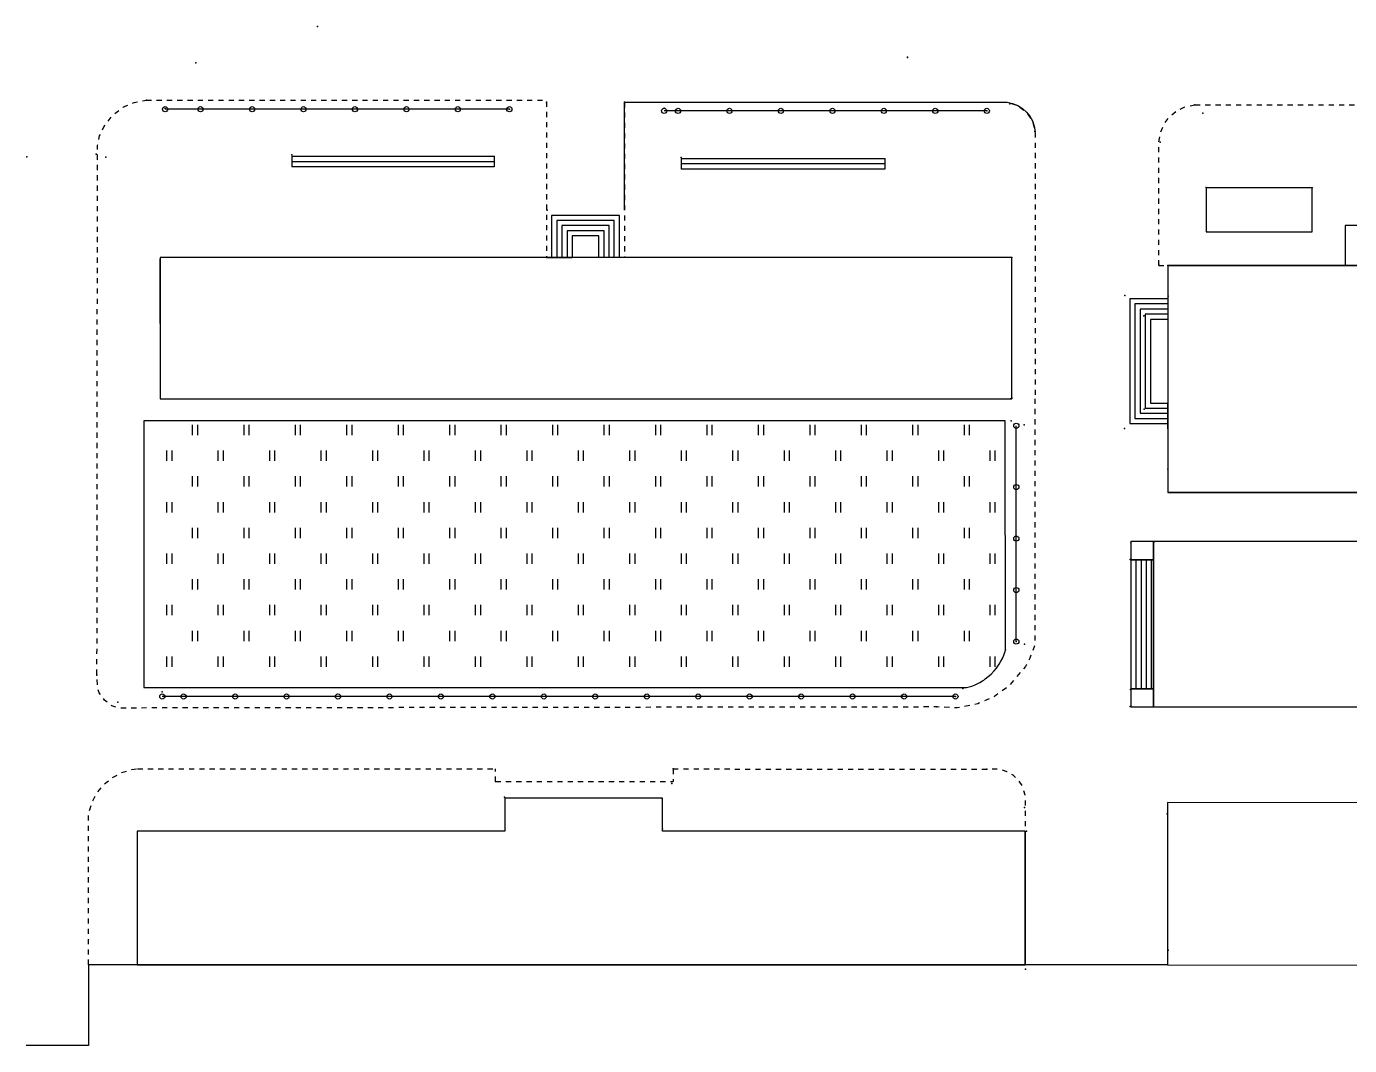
# Model space of a CAD drawing. Extents: x -992 to 2561, y -723 to 1492.
# Drawn here: x 2074.1 to 2202.7, y 553.5 to 652.5 of the extents above; entities that cross this region are included whole.
import ezdxf

# ---------------------------------------------------------------- set-up
doc = ezdxf.new("R2010")
doc.units = 0
doc.header["$LTSCALE"] = 0.5
doc.header["$PDSIZE"] = 0.2
doc.linetypes.add('X6', pattern=[2, 1, -1])
doc.layers.get('0').update_dxf_attribs({"linetype": 'CONTINUOUS'})
doc.layers.add('ASSIST', color=7, linetype='CONTINUOUS', plot=False)
for name, color, linetype in [('DLDW', 11, 'CONTINUOUS'), ('DLSS', 4, 'CONTINUOUS'), ('JMD', 6, 'CONTINUOUS'), ('ZBTZ', 3, 'CONTINUOUS'), ('ZDH', 1, 'CONTINUOUS')]:
    doc.layers.add(name, color=color, linetype=linetype)
doc.linetypes.add('442', pattern='A,5,[175,AAA.SHX,S=1,R=90,X=0,Y=0],5', length=10)

# ---------------------------------------------------------------- blocks, each defined once
blk = doc.blocks.new('gc170')
at = {"linetype": 'Continuous'}
blk.add_circle((0, 0), 0.5, dxfattribs=at)
blk = doc.blocks.new('gc121')
for p, q in [((-0.5, -1), (-0.5, 1)), ((0.5, -1), (0.5, 1))]:
    blk.add_line(p, q)

msp = doc.modelspace()

# ---------------------------------------------------------------- linework, layer by layer
at = {"linetype": 'Continuous'}
for p, q in [((2119.57, 639.87, -1.54), (2099.89, 639.87, 3.12)), ((2157.52, 639.66, -1.48), (2137.72, 639.66, 3.12)), ((2185.04, 629.29, -1.42), (2290.31, 629.29, -0.84)), ((2169.86, 616.48, 3.12), (2169.86, 616.35, 3.12)), ((2169.23, 614.21, 3.12), (2085.51, 614.21, -1.57)), ((2185.03, 609.5, -1.43), (2185.03, 607.23, -1.43)), ((2270.77, 607.23, -1.79), (2185.05, 607.23, -1.79)), ((2184.99, 577.11, 14.5), (2184.99, 575.63, 14.5)), ((2084.89, 574.35, -1.98), (2084.89, 561.36, 3.12)), ((2171.15, 574.35, 3.12), (2171.16, 561.36, 3.12))]:
    msp.add_line(p, q, dxfattribs=at)
at = {"color": 4, "linetype": 'X6'}
for p, q in [((2119.71, 579.15, -2.29), (2119.71, 580.39, -2.04)), ((2136.95, 580.38, 3.12), (2136.95, 579.15, -2.29))]:
    msp.add_line(p, q, dxfattribs=at)
at = {"linetype": 'Continuous', "elevation": 3.12, "flags": 128}
msp.add_lwpolyline([(2132.24, 634.66), (2132.24, 645.15), (2169.41, 645.15, -0.355282), (2172.13, 642.28, -0.005598)], format="xyb", dxfattribs=at)
at = {"linetype": 'Continuous', "flags": 128}
for points, elevation in [([(2169.86, 616.48), (2169.86, 630.08), (2087.12, 630.08), (2087.12, 616.35), (2169.86, 616.35)], 3.12), ([(2087.11, 623.66), (2087.12, 629.94), (2087.1, 616.34)], -1.57)]:
    msp.add_lwpolyline(points, dxfattribs=dict(at, elevation=elevation))
at = {"color": 4, "linetype": 'X6', "elevation": -2.29, "flags": 128}
msp.add_lwpolyline([(2119.71, 579.15), (2136.95, 579.15)], dxfattribs=at)
at = {"color": 6, "linetype": 'Continuous', "elevation": 3.12, "flags": 128}
msp.add_lwpolyline([(2184.99, 561.36), (2080.15, 561.36)], dxfattribs=at)
at = {"layer": 'ASSIST', "linetype": 'Continuous', "elevation": 3.12, "flags": 128}
for points in [[(2121.04, 644.47), (2087.59, 644.47)], [(2167.43, 644.31), (2136.08, 644.31)], [(2119.57, 639.87), (2099.89, 639.87)], [(2157.52, 639.66), (2137.72, 639.66)], [(2170.3, 592.76), (2170.3, 613.72)], [(2164.39, 587.42), (2087.32, 587.42)]]:
    msp.add_lwpolyline(points, dxfattribs=at)
at = {"layer": 'ASSIST', "color": 6, "linetype": 'Continuous', "elevation": 3.12, "flags": 128}
msp.add_lwpolyline([(2183.64, 600.71), (2181.42, 600.71), (2181.42, 588.18), (2183.64, 588.18)], close=True, dxfattribs=at)
at = {"layer": 'DLDW', "linetype": 'Continuous'}
for p, q in [((2099.89, 639.87, 3.12), (2099.89, 638.87, 3.12)), ((2119.57, 639.37, 3.12), (2099.89, 639.37, 3.12)), ((2119.57, 639.87, 3.12), (2119.57, 638.87, 3.12)), ((2137.72, 639.66, 3.12), (2137.72, 638.66, 3.12)), ((2157.52, 639.16, 3.12), (2137.72, 639.16, 3.12)), ((2157.52, 639.66, 3.12), (2157.52, 638.66, 3.12)), ((2119.57, 638.87, 3.12), (2099.89, 638.87, 3.12)), ((2157.52, 638.66, 3.12), (2137.72, 638.66, 3.12))]:
    msp.add_line(p, q, dxfattribs=at)
at = {"layer": 'DLSS', "linetype": 'X6', "flags": 128}
for points, elevation in [([(2172.11, 616.35), (2172.11, 592.43), (2171.62, 591.15), (2171.18, 590.34), (2169.55, 588.41), (2168.17, 587.43), (2166.56, 586.71), (2164.57, 586.32), (2162.57, 586.41), (2161.03, 586.4), (2158.39, 586.4), (2083.03, 586.3), (2082.42, 586.52), (2081.69, 587.07), (2081.19, 587.79), (2081.05, 588.14), (2080.97, 589.49), (2081.02, 640.97), (2081.23, 641.87), (2081.63, 642.75), (2082.57, 643.96), (2083.56, 644.69), (2084.58, 645.13), (2085.77, 645.34)], 3.12), ([(2085.77, 645.34), (2124.64, 645.34), (2124.65, 630.08)], 3.12), ([(2132.24, 645.15), (2132.24, 630.08)], 3.12), ([(2132.24, 634.66), (2132.24, 645.15), (2169.41, 645.15), (2170.42, 644.84), (2171.28, 644.19), (2171.89, 643.28), (2172.15, 642.29), (2172.13, 642.28), (2172.13, 616.35), (2172.11, 616.35)], 3.12), ([(2184.15, 629.29), (2184.15, 641.26), (2184.31, 642.22), (2184.63, 642.98), (2185.08, 643.62), (2185.84, 644.28), (2186.67, 644.69), (2187.66, 644.88)], 3.12), ([(2184.15, 629.29), (2185.04, 629.29)], 3.12), ([(2080.15, 561.36), (2080.15, 575.99), (2080.52, 577.23), (2080.97, 578.05), (2081.63, 578.86), (2082.43, 579.52), (2083.38, 580.03), (2084.35, 580.32), (2084.92, 580.4)], 3.86), ([(2084.92, 580.4), (2119.71, 580.39)], -2.23), ([(2136.95, 580.38), (2167.45, 580.37), (2168.64, 580.39), (2169.39, 580.14), (2169.96, 579.8), (2170.49, 579.29), (2170.84, 578.76), (2171.13, 577.88), (2171.16, 577.03), (2171.15, 574.35)], 3.12)]:
    msp.add_lwpolyline(points, dxfattribs=dict(at, elevation=elevation))
at = {"layer": 'DLSS', "linetype": 'X6', "elevation": 3.12, "flags": 128}
msp.add_lwpolyline([(2187.66, 644.88), (2302.49, 644.88), (2371.35, 644.88, -0.192795), (2384.78, 639.51), (2384.78, 635.86), (2380.93, 635.86)], format="xyb", dxfattribs=at)
at = {"layer": 'JMD', "linetype": 'Continuous'}
for p, q in [((2124.65, 630.07, 3.12), (2127.15, 630.07, 3.12)), ((2132.24, 630.08, 3.12), (2129.74, 630.08, 3.12)), ((2202.26, 629.29, -1.26), (2203.76, 629.29, -1.26)), ((2185.01, 626.55, 3.12), (2185.01, 624.05, 3.12)), ((2185.04, 613.43, 3.12), (2185.04, 615.93, 3.12)), ((2183.64, 600.71, 3.12), (2181.42, 600.71, 3.12)), ((2181.42, 600.71, 3.12), (2181.42, 588.18, 3.12)), ((2181.92, 600.71, 3.12), (2181.92, 588.18, 3.12)), ((2182.42, 600.71, 3.12), (2182.42, 588.18, 3.12)), ((2182.92, 600.71, 3.12), (2182.92, 588.18, 3.12)), ((2183.42, 600.71, 3.12), (2183.42, 588.18, 3.12)), ((2181.42, 588.18, 3.12), (2183.64, 588.18, 3.12))]:
    msp.add_line(p, q, dxfattribs=at)
at = {"layer": 'JMD', "linetype": 'Continuous', "elevation": 3.12, "flags": 128}
for points in [[(2199.05, 636.84), (2188.74, 636.84), (2188.74, 632.57), (2199.05, 632.57)], [(2169.86, 616.35), (2169.86, 630.08), (2087.12, 630.08), (2087.12, 616.35)], [(2185.03, 607.23), (2290.31, 607.23), (2290.31, 629.29), (2185.04, 629.29)], [(2183.64, 602.47), (2181.42, 602.47), (2181.42, 600.71), (2183.64, 600.71)], [(2270.77, 602.47), (2183.64, 602.47), (2183.64, 586.42), (2270.77, 586.42)], [(2183.64, 588.18), (2181.42, 588.18), (2181.42, 586.42), (2183.64, 586.42)], [(2288.64, 561.28), (2288.64, 577.03), (2184.99, 577.11), (2184.99, 561.36)]]:
    msp.add_lwpolyline(points, close=True, dxfattribs=at)
for points in [[(2131.74, 630.08), (2131.74, 634.16), (2125.15, 634.16), (2125.15, 630.07)], [(2131.24, 630.08), (2131.24, 633.66), (2125.65, 633.66), (2125.65, 630.07)], [(2130.74, 630.08), (2130.74, 633.16), (2126.15, 633.16), (2126.15, 630.07)], [(2130.24, 630.08), (2130.24, 632.66), (2126.65, 632.66), (2126.65, 630.07)], [(2129.74, 630.08), (2129.74, 632.16), (2127.15, 632.16), (2127.15, 630.07)], [(2185.01, 626.05), (2181.33, 626.05), (2181.33, 613.93), (2185.04, 613.93)], [(2185.01, 625.55), (2181.83, 625.55), (2181.83, 614.43), (2185.04, 614.43)], [(2185.01, 625.05), (2182.33, 625.05), (2182.33, 614.93), (2185.04, 614.93)], [(2185.01, 624.55), (2182.83, 624.55), (2182.83, 615.43), (2185.04, 615.43)], [(2185.01, 624.05), (2183.33, 624.05), (2183.33, 615.93), (2185.04, 615.93)], [(2171.16, 561.36), (2171.15, 574.35), (2135.91, 574.35), (2135.91, 577.55), (2120.59, 577.55), (2120.59, 574.35), (2084.89, 574.35), (2084.89, 561.36), (2171.16, 561.36)]]:
    msp.add_lwpolyline(points, dxfattribs=at)
at = {"layer": 'JMD', "color": 6, "linetype": 'Continuous', "elevation": -1.26, "flags": 128}
msp.add_lwpolyline([(2214.18, 629.29), (2214.18, 633.16), (2202.26, 633.16), (2202.26, 629.29)], dxfattribs=at)
at = {"layer": 'JMD', "linetype": '442', "elevation": 3.12, "flags": 128}
msp.add_lwpolyline([(2080.15, 561.36), (2080.15, 553.52), (2074.09, 553.52)], dxfattribs=at)
at = {"layer": 'ZBTZ', "linetype": 'Continuous', "elevation": 3.12, "flags": 128}
msp.add_lwpolyline([(2085.51, 614.21), (2085.51, 588.31), (2165.47, 588.31), (2165.71, 588.35), (2165.86, 588.4), (2165.99, 588.44), (2166.14, 588.5), (2166.3, 588.57), (2166.57, 588.69), (2166.75, 588.79), (2167.03, 588.95), (2167.13, 589.02), (2167.29, 589.13), (2167.58, 589.36), (2167.85, 589.6), (2168.14, 589.91), (2168.37, 590.18), (2168.64, 590.56), (2168.78, 590.8), (2168.98, 591.19), (2169.13, 591.53), (2169.21, 591.78), (2169.26, 591.94), (2169.23, 614.21), (2085.51, 614.21)], close=True, dxfattribs=at)
at = {"layer": 'ZDH', "linetype": 'Continuous'}
for p in [(2102.41, 652.51, 3.12), (2159.72, 649.51, -3.37), (2159.74, 649.48, -1.58), (2090.56, 648.99, 1.08), (2085.77, 645.34, -1.24), (2087.6, 644.53, -1.72), (2121.04, 644.47, -1.65), (2124.64, 645.1, -1.63), (2132.24, 645.15, -1.63), (2136.08, 644.57, -1.62), (2167.43, 644.31, -1.64), (2169.67, 644.99, -1.62), (2187.66, 644.88, -1.6), (2188.44, 644.1, -1.6), (2172.11, 642.31, -1.57), (2184.28, 641.27, -1.6), (2074.14, 639.84, -0.29), (2074.14, 639.84, -0.29), (2080.88, 640.11, -1.45), (2081.83, 639.81, -1.36), (2099.89, 640.03, -1.06), (2119.57, 639.87, -1.54), (2137.72, 639.77, -1.5), (2157.52, 639.66, -1.48), (2188.74, 636.87, -1.45), (2199.05, 636.84, -1.46), (2124.73, 634.67, -1.55), (2188.79, 632.58, -1.36), (2169.88, 630.07, -1.41), (2184.16, 629.42, -1.43), (2185.04, 629.29, -1.42), (2180.84, 626.36, -1.02), (2185.05, 626.31, -1.4), (2182.69, 624.41, -0.41), (2169.74, 616.34, -2.01), (2182.71, 615.34, -0.39), (2169.81, 614.21, -2.18), (2171.06, 613.8, -1.99), (2180.81, 613.46, -1.33), (2185.03, 609.5, -0.35), (2181.43, 602.35, -1.75), (2183.65, 602.4, -1.57), (2181.35, 600.72, -1.73), (2170.3, 592.76, -2), (2169.26, 591.94, -1.97), (2171.1, 592.5, -1.99), (2080.97, 589.49, -2.34), (2087.31, 587.89, -2.4), (2165.12, 588.21, -2.08), (2181.39, 588.11, -1.78), (2082.99, 586.86, -3.59), (2162.57, 586.41, -2.17), (2164.39, 587.42, -2.17), (2181.38, 586.44, -1.79), (2136.95, 580.38, -1.78), (2167.45, 580.37, -2.15), (2119.71, 579.15, -2.29), (2136.82, 578.97, -1.99), (2120.58, 577.63, -3.5), (2135.85, 577.55, -2.24), (2171.09, 576.63, -1.33), (2184.97, 576.01, -1.86), (2135.92, 574.55, -2.2), (2171.28, 574.35, -1.3), (2185.07, 562.77, -1.86), (2171.21, 560.94, -1.99)]:
    msp.add_point(p, dxfattribs=at)

# ---------------------------------------------------------------- block references
at = {"layer": 'ZBTZ', "linetype": 'Continuous', "xscale": 0.5, "yscale": 0.5}
for p, rotation in [((2087.59, 644.47, 3.12), 180), ((2091.04, 644.47, 3.12), 180), ((2096.04, 644.47, 3.12), 180), ((2101.04, 644.47, 3.12), 180), ((2106.04, 644.47, 3.12), 180), ((2111.04, 644.47, 3.12), 180), ((2116.04, 644.47, 3.12), 180), ((2121.04, 644.47, 3.12), 180), ((2136.08, 644.31, 3.12), 180), ((2137.43, 644.31, 3.12), 180), ((2142.43, 644.31, 3.12), 180), ((2147.43, 644.31, 3.12), 180), ((2152.43, 644.31, 3.12), 180), ((2157.43, 644.31, 3.12), 180), ((2162.43, 644.31, 3.12), 180), ((2167.43, 644.31, 3.12), 180), ((2170.3, 613.72, 3.12), 90), ((2170.3, 607.76, 3.12), 90), ((2170.3, 602.76, 3.12), 90), ((2170.3, 597.76, 3.12), 90), ((2170.3, 592.76, 3.12), 90), ((2087.32, 587.42, 3.12), 180), ((2089.39, 587.42, 3.12), 180), ((2094.39, 587.42, 3.12), 180), ((2099.39, 587.42, 3.12), 180), ((2104.39, 587.42, 3.12), 180), ((2109.39, 587.42, 3.12), 180), ((2114.39, 587.42, 3.12), 180), ((2119.39, 587.42, 3.12), 180), ((2124.39, 587.42, 3.12), 180), ((2129.39, 587.42, 3.12), 180), ((2134.39, 587.42, 3.12), 180), ((2139.39, 587.42, 3.12), 180), ((2144.39, 587.42, 3.12), 180), ((2149.39, 587.42, 3.12), 180), ((2154.39, 587.42, 3.12), 180), ((2159.39, 587.42, 3.12), 180), ((2164.39, 587.42, 3.12), 180)]:
    msp.add_blockref('gc170', p, dxfattribs=dict(at, rotation=rotation))
for p in [(2090.51, 613.31, 3.12), (2095.51, 613.31, 3.12), (2100.51, 613.31, 3.12), (2105.51, 613.31, 3.12), (2110.51, 613.31, 3.12), (2115.51, 613.31, 3.12), (2120.51, 613.31, 3.12), (2125.51, 613.31, 3.12), (2130.51, 613.31, 3.12), (2135.51, 613.31, 3.12), (2140.51, 613.31, 3.12), (2145.51, 613.31, 3.12), (2150.51, 613.31, 3.12), (2155.51, 613.31, 3.12), (2160.51, 613.31, 3.12), (2165.51, 613.31, 3.12), (2088.01, 610.81, 3.12), (2093.01, 610.81, 3.12), (2098.01, 610.81, 3.12), (2103.01, 610.81, 3.12), (2108.01, 610.81, 3.12), (2113.01, 610.81, 3.12), (2118.01, 610.81, 3.12), (2123.01, 610.81, 3.12), (2128.01, 610.81, 3.12), (2133.01, 610.81, 3.12), (2138.01, 610.81, 3.12), (2143.01, 610.81, 3.12), (2148.01, 610.81, 3.12), (2153.01, 610.81, 3.12), (2158.01, 610.81, 3.12), (2163.01, 610.81, 3.12), (2168.01, 610.81, 3.12), (2090.51, 608.31, 3.12), (2095.51, 608.31, 3.12), (2100.51, 608.31, 3.12), (2105.51, 608.31, 3.12), (2110.51, 608.31, 3.12), (2115.51, 608.31, 3.12), (2120.51, 608.31, 3.12), (2125.51, 608.31, 3.12), (2130.51, 608.31, 3.12), (2135.51, 608.31, 3.12), (2140.51, 608.31, 3.12), (2145.51, 608.31, 3.12), (2150.51, 608.31, 3.12), (2155.51, 608.31, 3.12), (2160.51, 608.31, 3.12), (2165.51, 608.31, 3.12), (2088.01, 605.81, 3.12), (2093.01, 605.81, 3.12), (2098.01, 605.81, 3.12), (2103.01, 605.81, 3.12), (2108.01, 605.81, 3.12), (2113.01, 605.81, 3.12), (2118.01, 605.81, 3.12), (2123.01, 605.81, 3.12), (2128.01, 605.81, 3.12), (2133.01, 605.81, 3.12), (2138.01, 605.81, 3.12), (2143.01, 605.81, 3.12), (2148.01, 605.81, 3.12), (2153.01, 605.81, 3.12), (2158.01, 605.81, 3.12), (2163.01, 605.81, 3.12), (2168.01, 605.81, 3.12), (2090.51, 603.31, 3.12), (2095.51, 603.31, 3.12), (2100.51, 603.31, 3.12), (2105.51, 603.31, 3.12), (2110.51, 603.31, 3.12), (2115.51, 603.31, 3.12), (2120.51, 603.31, 3.12), (2125.51, 603.31, 3.12), (2130.51, 603.31, 3.12), (2135.51, 603.31, 3.12), (2140.51, 603.31, 3.12), (2145.51, 603.31, 3.12), (2150.51, 603.31, 3.12), (2155.51, 603.31, 3.12), (2160.51, 603.31, 3.12), (2165.51, 603.31, 3.12), (2088.01, 600.81, 3.12), (2093.01, 600.81, 3.12), (2098.01, 600.81, 3.12), (2103.01, 600.81, 3.12), (2108.01, 600.81, 3.12), (2113.01, 600.81, 3.12), (2118.01, 600.81, 3.12), (2123.01, 600.81, 3.12), (2128.01, 600.81, 3.12), (2133.01, 600.81, 3.12), (2138.01, 600.81, 3.12), (2143.01, 600.81, 3.12), (2148.01, 600.81, 3.12), (2153.01, 600.81, 3.12), (2158.01, 600.81, 3.12), (2163.01, 600.81, 3.12), (2168.01, 600.81, 3.12), (2090.51, 598.31, 3.12), (2095.51, 598.31, 3.12), (2100.51, 598.31, 3.12), (2105.51, 598.31, 3.12), (2110.51, 598.31, 3.12), (2115.51, 598.31, 3.12), (2120.51, 598.31, 3.12), (2125.51, 598.31, 3.12), (2130.51, 598.31, 3.12), (2135.51, 598.31, 3.12), (2140.51, 598.31, 3.12), (2145.51, 598.31, 3.12), (2150.51, 598.31, 3.12), (2155.51, 598.31, 3.12), (2160.51, 598.31, 3.12), (2165.51, 598.31, 3.12), (2088.01, 595.81, 3.12), (2093.01, 595.81, 3.12), (2098.01, 595.81, 3.12), (2103.01, 595.81, 3.12), (2108.01, 595.81, 3.12), (2113.01, 595.81, 3.12), (2118.01, 595.81, 3.12), (2123.01, 595.81, 3.12), (2128.01, 595.81, 3.12), (2133.01, 595.81, 3.12), (2138.01, 595.81, 3.12), (2143.01, 595.81, 3.12), (2148.01, 595.81, 3.12), (2153.01, 595.81, 3.12), (2158.01, 595.81, 3.12), (2163.01, 595.81, 3.12), (2168.01, 595.81, 3.12), (2090.51, 593.31, 3.12), (2095.51, 593.31, 3.12), (2100.51, 593.31, 3.12), (2105.51, 593.31, 3.12), (2110.51, 593.31, 3.12), (2115.51, 593.31, 3.12), (2120.51, 593.31, 3.12), (2125.51, 593.31, 3.12), (2130.51, 593.31, 3.12), (2135.51, 593.31, 3.12), (2140.51, 593.31, 3.12), (2145.51, 593.31, 3.12), (2150.51, 593.31, 3.12), (2155.51, 593.31, 3.12), (2160.51, 593.31, 3.12), (2165.51, 593.31, 3.12), (2088.01, 590.81, 3.12), (2093.01, 590.81, 3.12), (2098.01, 590.81, 3.12), (2103.01, 590.81, 3.12), (2108.01, 590.81, 3.12), (2113.01, 590.81, 3.12), (2118.01, 590.81, 3.12), (2123.01, 590.81, 3.12), (2128.01, 590.81, 3.12), (2133.01, 590.81, 3.12), (2138.01, 590.81, 3.12), (2143.01, 590.81, 3.12), (2148.01, 590.81, 3.12), (2153.01, 590.81, 3.12), (2158.01, 590.81, 3.12), (2163.01, 590.81, 3.12), (2168.01, 590.81, 3.12)]:
    msp.add_blockref('gc121', p, dxfattribs=at)

doc.saveas('drawing.dxf')
